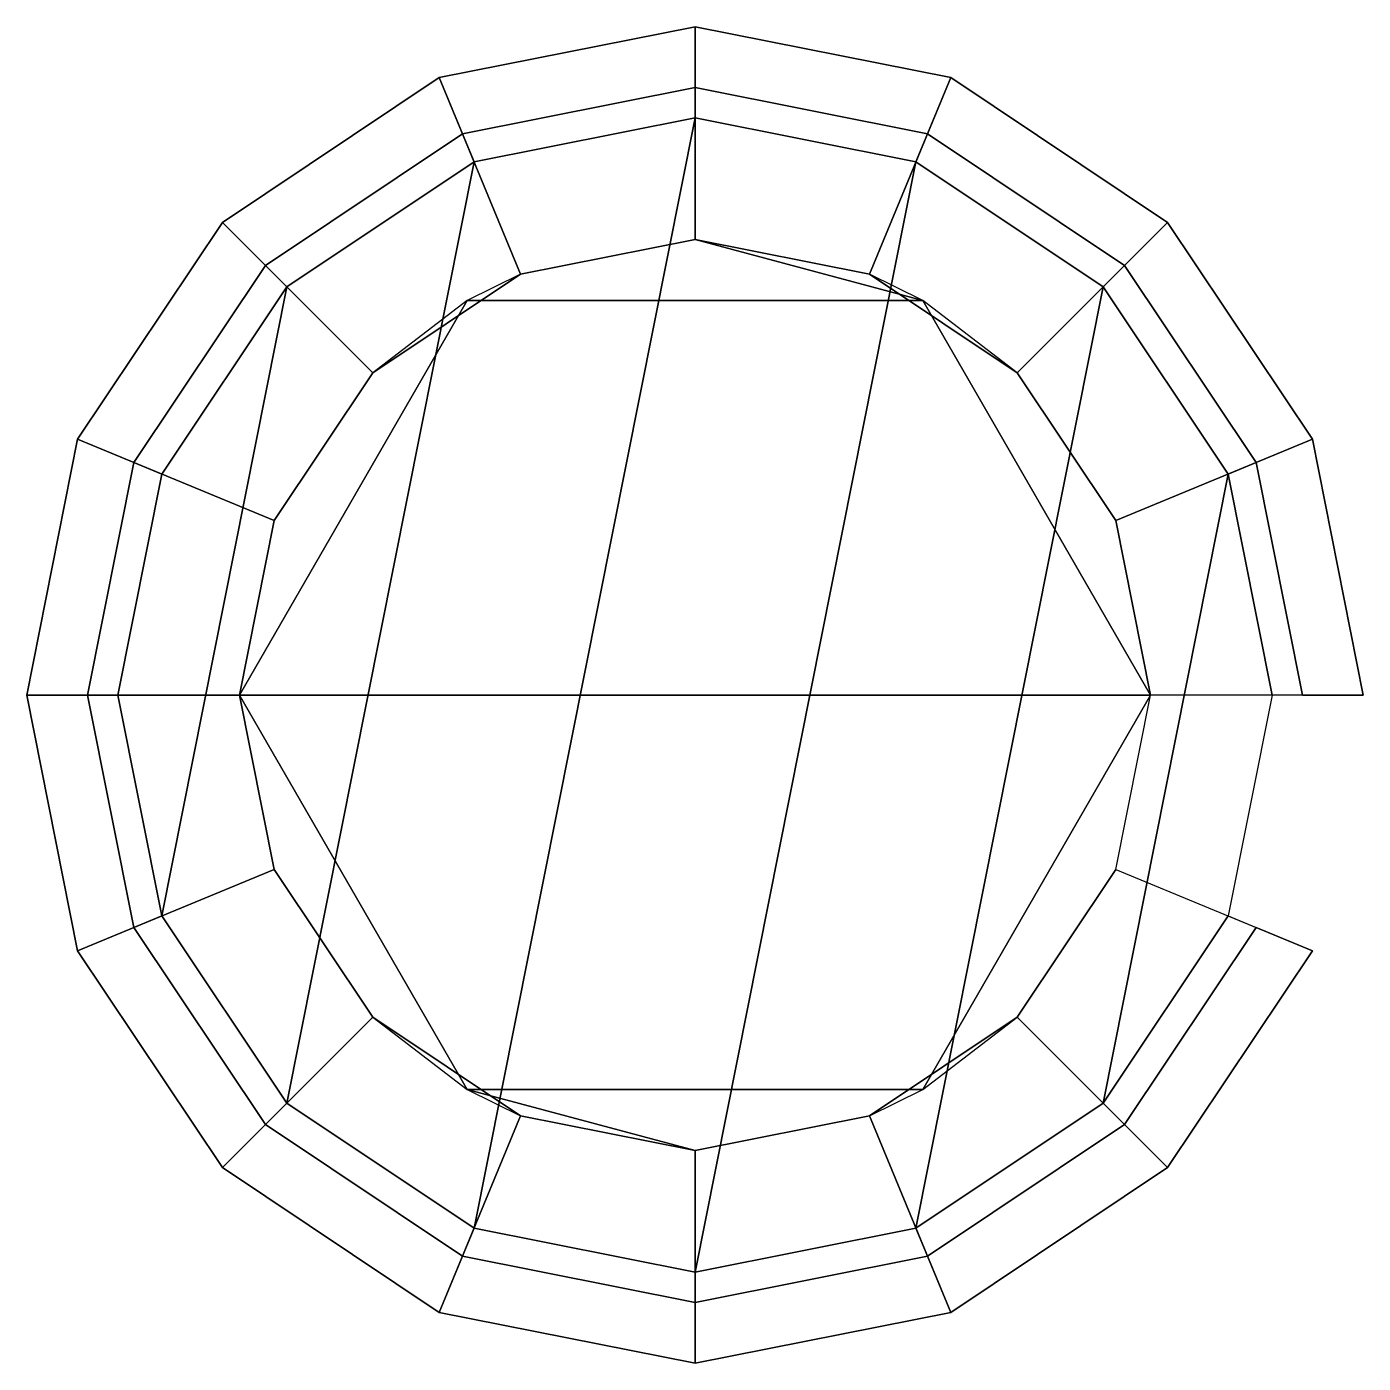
# Model space of a CAD drawing. Extents: x -4.4 to 4.4, y -4.4 to 4.4.
import ezdxf

# ---------------------------------------------------------------- set-up
doc = ezdxf.new("R2010")
doc.units = 0
doc.header["$MEASUREMENT"] = 0
doc.layers.add('ACESSORIO', color=9, linetype='CONTINUOUS')
doc.layers.add('TOPOPRETO', color=8, linetype='CONTINUOUS')

msp = doc.modelspace()

# ---------------------------------------------------------------- linework, layer by layer
at = {"layer": 'ACESSORIO'}
for points in [[(0, 3.8, -9.9), (-1.4542, -3.5107, -9.9), (-2.687, -2.687, -9.9), (-1.4542, 3.5107, -9.9)], [(1.4542, 3.5107, -9.9), (0, -3.8, -9.9), (-1.4542, -3.5107, -9.9), (0, 3.8, -9.9)], [(-1.4542, 3.5107, -9.9), (-2.687, -2.687, -9.9), (-3.5107, -1.4542, -9.9), (-2.687, 2.687, -9.9)], [(2.687, 2.687, -9.9), (1.4542, -3.5107, -9.9), (0, -3.8, -9.9), (1.4542, 3.5107, -9.9)], [(-1.5, 2.5981, 0.1475), (1.5, 2.5981, 0.1475), (0, 3, 0.1066), (-1.1481, 2.7716, 0.1066)], [(0, 3, 0.1066), (1.5, 2.5981, 0.1475), (1.1481, 2.7716, 0.1066)], [(-2.687, 2.687, -9.9), (-3.5107, -1.4542, -9.9), (-3.8, 0, -9.9), (-3.5107, 1.4542, -9.9)], [(3.5107, 1.4542, -9.9), (2.687, -2.687, -9.9), (1.4542, -3.5107, -9.9), (2.687, 2.687, -9.9)], [(-3, 0, 0.1475), (-1.5, 2.5981, 0.1475), (-2.1213, 2.1213, 0.1066), (-2.7716, 1.1481, 0.1066)], [(1.5, 2.5981, 0.1475), (3, 0, 0.1475), (2.7716, 1.1481, 0.1066), (2.1213, 2.1213, 0.1066)], [(3.5107, 1.4542, -9.9), (3.8, 0, -9.9), (3.5107, -1.4542, -9.9), (2.687, -2.687, -9.9)], [(-1.5, -2.5981, 0.1475), (-3, 0, 0.1475), (-2.7716, -1.1481, 0.1066), (-2.1213, -2.1213, 0.1066)], [(3, 0, 0.1475), (1.5, -2.5981, 0.1475), (2.1213, -2.1213, 0.1066), (2.7716, -1.1481, 0.1066)], [(1.5, -2.5981, 0.1475), (-1.5, -2.5981, 0.1475), (0, -3, 0.1066), (1.1481, -2.7716, 0.1066)], [(0, -3, 0.1066), (-1.5, -2.5981, 0.1475), (-1.1481, -2.7716, 0.1066)]]:
    msp.add_3dface(points, dxfattribs=at)
at = {"layer": 'TOPOPRETO'}
for points in [[(-3, 0, 0.1475), (3, 0, 0.1475), (1.5, 2.5981, 0.1475), (-1.5, 2.5981, 0.1475)], [(-3, 0, 0.1475), (-1.5, -2.5981, 0.1475), (1.5, -2.5981, 0.1475), (3, 0, 0.1475)]]:
    msp.add_3dface(points, dxfattribs=at)

# ---------------------------------------------------------------- meshes
at = {"layer": 'ACESSORIO'}
mesh = msp.add_polymesh((2, 16), dxfattribs=dict(at, n_close=True))
for k, corner in enumerate([(3, 0, 0.2), (2.7716, 1.1481, 0.2), (2.1213, 2.1213, 0.2), (1.1481, 2.7716, 0.2), (0, 3, 0.2), (-1.1481, 2.7716, 0.2), (-2.1213, 2.1213, 0.2), (-2.7716, 1.1481, 0.2), (-3, 0, 0.2), (-2.7716, -1.1481, 0.2), (-2.1213, -2.1213, 0.2), (-1.1481, -2.7716, 0.2), (0, -3, 0.2), (1.1481, -2.7716, 0.2), (2.1213, -2.1213, 0.2), (2.7716, -1.1481, 0.2), (4.4, 0, 0.2), (4.0651, 1.6838, 0.2), (3.1113, 3.1113, 0.2), (1.6838, 4.0651, 0.2), (0, 4.4, 0.2), (-1.6838, 4.0651, 0.2), (-3.1113, 3.1113, 0.2), (-4.0651, 1.6838, 0.2), (-4.4, 0, 0.2), (-4.0651, -1.6838, 0.2), (-3.1113, -3.1113, 0.2), (-1.6838, -4.0651, 0.2), (0, -4.4, 0.2), (1.6838, -4.0651, 0.2), (3.1113, -3.1113, 0.2), (4.0651, -1.6838, 0.2)]):
    mesh.set_mesh_vertex(divmod(k, 16), corner)
mesh = msp.add_polymesh((2, 16), dxfattribs=dict(at, n_close=True))
for k, corner in enumerate([(4.4, 0, 0.2), (4.0651, 1.6838, 0.2), (3.1113, 3.1113, 0.2), (1.6838, 4.0651, 0.2), (0, 4.4, 0.2), (-1.6838, 4.0651, 0.2), (-3.1113, 3.1113, 0.2), (-4.0651, 1.6838, 0.2), (-4.4, 0, 0.2), (-4.0651, -1.6838, 0.2), (-3.1113, -3.1113, 0.2), (-1.6838, -4.0651, 0.2), (0, -4.4, 0.2), (1.6838, -4.0651, 0.2), (3.1113, -3.1113, 0.2), (4.0651, -1.6838, 0.2), (4.4, 0), (4.0651, 1.6838), (3.1113, 3.1113), (1.6838, 4.0651), (0, 4.4), (-1.6838, 4.0651), (-3.1113, 3.1113), (-4.0651, 1.6838), (-4.4, 0), (-4.0651, -1.6838), (-3.1113, -3.1113), (-1.6838, -4.0651), (0, -4.4), (1.6838, -4.0651), (3.1113, -3.1113), (4.0651, -1.6838)]):
    mesh.set_mesh_vertex(divmod(k, 16), corner)
mesh = msp.add_polymesh((2, 16), dxfattribs=dict(at, n_close=True))
for k, corner in enumerate([(4.4, 0), (4.0651, 1.6838), (3.1113, 3.1113), (1.6838, 4.0651), (0, 4.4), (-1.6838, 4.0651), (-3.1113, 3.1113), (-4.0651, 1.6838), (-4.4, 0), (-4.0651, -1.6838), (-3.1113, -3.1113), (-1.6838, -4.0651), (0, -4.4), (1.6838, -4.0651), (3.1113, -3.1113), (4.0651, -1.6838), (4, 0, -0.3), (3.6955, 1.5307, -0.3), (2.8284, 2.8284, -0.3), (1.5307, 3.6955, -0.3), (0, 4, -0.3), (-1.5307, 3.6955, -0.3), (-2.8284, 2.8284, -0.3), (-3.6955, 1.5307, -0.3), (-4, 0, -0.3), (-3.6955, -1.5307, -0.3), (-2.8284, -2.8284, -0.3), (-1.5307, -3.6955, -0.3), (0, -4, -0.3), (1.5307, -3.6955, -0.3), (2.8284, -2.8284, -0.3), (3.6955, -1.5307, -0.3)]):
    mesh.set_mesh_vertex(divmod(k, 16), corner)
mesh = msp.add_polymesh((2, 16), dxfattribs=dict(at, n_close=True))
for k, corner in enumerate([(4, 0, -0.3), (3.6955, 1.5307, -0.3), (2.8284, 2.8284, -0.3), (1.5307, 3.6955, -0.3), (0, 4, -0.3), (-1.5307, 3.6955, -0.3), (-2.8284, 2.8284, -0.3), (-3.6955, 1.5307, -0.3), (-4, 0, -0.3), (-3.6955, -1.5307, -0.3), (-2.8284, -2.8284, -0.3), (-1.5307, -3.6955, -0.3), (0, -4, -0.3), (1.5307, -3.6955, -0.3), (2.8284, -2.8284, -0.3), (3.6955, -1.5307, -0.3), (4, 0, -9.7), (3.6955, 1.5307, -9.7), (2.8284, 2.8284, -9.7), (1.5307, 3.6955, -9.7), (0, 4, -9.7), (-1.5307, 3.6955, -9.7), (-2.8284, 2.8284, -9.7), (-3.6955, 1.5307, -9.7), (-4, 0, -9.7), (-3.6955, -1.5307, -9.7), (-2.8284, -2.8284, -9.7), (-1.5307, -3.6955, -9.7), (0, -4, -9.7), (1.5307, -3.6955, -9.7), (2.8284, -2.8284, -9.7), (3.6955, -1.5307, -9.7)]):
    mesh.set_mesh_vertex(divmod(k, 16), corner)
mesh = msp.add_polymesh((2, 16), dxfattribs=dict(at, n_close=True))
for k, corner in enumerate([(3.8, 0, -9.9), (3.5107, 1.4542, -9.9), (2.687, 2.687, -9.9), (1.4542, 3.5107, -9.9), (0, 3.8, -9.9), (-1.4542, 3.5107, -9.9), (-2.687, 2.687, -9.9), (-3.5107, 1.4542, -9.9), (-3.8, 0, -9.9), (-3.5107, -1.4542, -9.9), (-2.687, -2.687, -9.9), (-1.4542, -3.5107, -9.9), (0, -3.8, -9.9), (1.4542, -3.5107, -9.9), (2.687, -2.687, -9.9), (3.5107, -1.4542, -9.9), (4, 0, -9.7), (3.6955, 1.5307, -9.7), (2.8284, 2.8284, -9.7), (1.5307, 3.6955, -9.7), (0, 4, -9.7), (-1.5307, 3.6955, -9.7), (-2.8284, 2.8284, -9.7), (-3.6955, 1.5307, -9.7), (-4, 0, -9.7), (-3.6955, -1.5307, -9.7), (-2.8284, -2.8284, -9.7), (-1.5307, -3.6955, -9.7), (0, -4, -9.7), (1.5307, -3.6955, -9.7), (2.8284, -2.8284, -9.7), (3.6955, -1.5307, -9.7)]):
    mesh.set_mesh_vertex(divmod(k, 16), corner)
mesh = msp.add_polymesh((2, 16), dxfattribs=dict(at, n_close=True))
for k, corner in enumerate([(3, 0, 0.2), (2.7716, 1.1481, 0.2), (2.1213, 2.1213, 0.2), (1.1481, 2.7716, 0.2), (0, 3, 0.2), (-1.1481, 2.7716, 0.2), (-2.1213, 2.1213, 0.2), (-2.7716, 1.1481, 0.2), (-3, 0, 0.2), (-2.7716, -1.1481, 0.2), (-2.1213, -2.1213, 0.2), (-1.1481, -2.7716, 0.2), (0, -3, 0.2), (1.1481, -2.7716, 0.2), (2.1213, -2.1213, 0.2), (2.7716, -1.1481, 0.2), (3, 0, -0.3), (2.7716, 1.1481, -0.3), (2.1213, 2.1213, -0.3), (1.1481, 2.7716, -0.3), (0, 3, -0.3), (-1.1481, 2.7716, -0.3), (-2.1213, 2.1213, -0.3), (-2.7716, 1.1481, -0.3), (-3, 0, -0.3), (-2.7716, -1.1481, -0.3), (-2.1213, -2.1213, -0.3), (-1.1481, -2.7716, -0.3), (0, -3, -0.3), (1.1481, -2.7716, -0.3), (2.1213, -2.1213, -0.3), (2.7716, -1.1481, -0.3)]):
    mesh.set_mesh_vertex(divmod(k, 16), corner)
mesh = msp.add_polymesh((2, 6), dxfattribs=dict(at, n_close=True))
for k, corner in enumerate([(3, 0, -0.4446), (1.5, 2.5981, -0.4446), (-1.5, 2.5981, -0.4446), (-3, 0, -0.4446), (-1.5, -2.5981, -0.4446), (1.5, -2.5981, -0.4446), (3, 0, 0.0554), (1.5, 2.5981, 0.0554), (-1.5, 2.5981, 0.0554), (-3, 0, 0.0554), (-1.5, -2.5981, 0.0554), (1.5, -2.5981, 0.0554)]):
    mesh.set_mesh_vertex(divmod(k, 6), corner)

doc.saveas('drawing.dxf')
